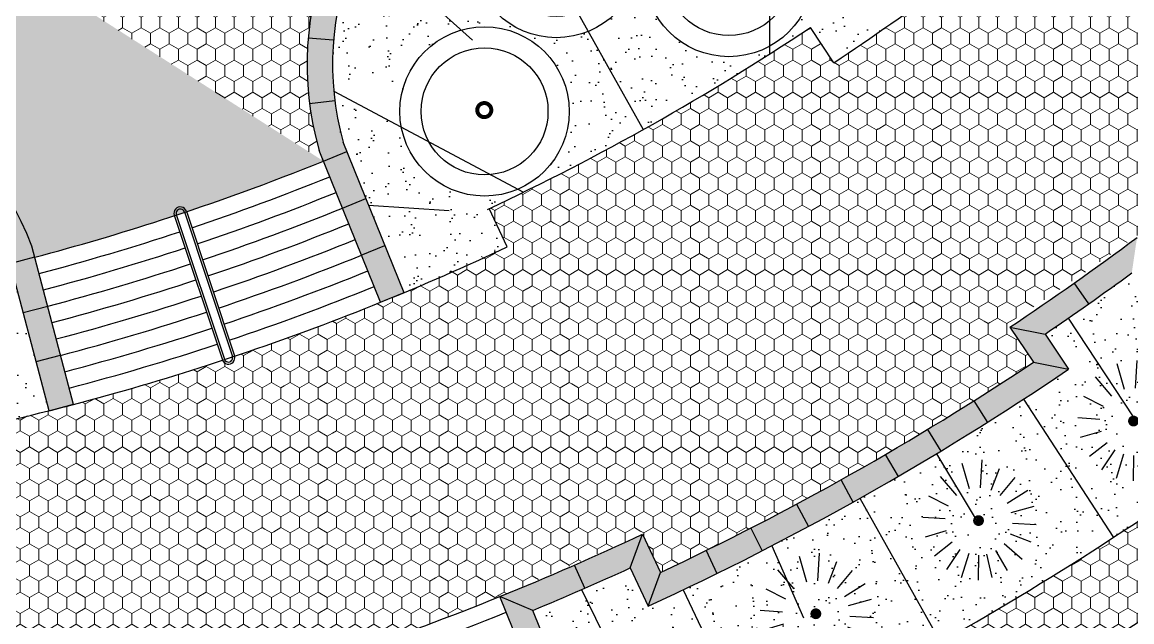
# Model space of a CAD drawing. Header units: millimetres. Extents: x -164772 to 106339, y -135449 to 107526.
# Drawn here: x -55824 to -29601, y -70044 to -55873 of the extents above; entities that cross this region are included whole.
import ezdxf

# ---------------------------------------------------------------- set-up
doc = ezdxf.new("R2010")
doc.units = ezdxf.units.MM
doc.linetypes.add('HIDDEN2', pattern=[4.762499999999999, 3.175, -1.5875])
for name, color, linetype, lineweight in [('bord2', 251, 'Continuous', 25), ('border', 250, 'HIDDEN2', 13), ('paving', 250, 'Continuous', 25)]:
    doc.layers.add(name, color=color, linetype=linetype, lineweight=lineweight)
for name, color, linetype, lineweight, true_color in [('graas', 7, 'Continuous', 25, 0x83f83f), ('hatch', 7, 'Continuous', 9, 0x4a4a4a), ('plants', 7, 'Continuous', 30, 0x3d5129)]:
    doc.layers.add(name, color=color, linetype=linetype, lineweight=lineweight, true_color=true_color)
doc.layers.add('project line', color=250, linetype='Continuous')
doc.linetypes.add('зигзаг', pattern='A,0.00254,-5.08,[131,ltypeshp.shx,S=5.08,R=0,X=-5.08,Y=0],-10.16,[131,ltypeshp.shx,S=5.08,R=180,X=5.08,Y=0],-5.08', length=20.32254)
pattern_1 = [(90, (0, 0), (-219.9704516, 381), [254, -508]), (210, (0, 0), (-219.9704530418713, -380.9999991675352), [254, -508]), (150, (0, 0), (-439.9409046418711, 8.324647552006501e-07), [-508, 254])]
pattern_2 = [(127.5, (20086130.56260819, -35164895.6718968), (-734.1198559940135, -24.00046943976064), [0, -579.1200000000001, 0, -647.7, 0, -619.125]), (97.5, (20086130.56260819, -35164895.6718968), (-1075.237650852531, 674.284924707004), [0, -312.42, 0, -521.9699999999999, 0, -200.0249999999999]), (57.49999999999998, (20086130.56260819, -35165364.30189679), (-2.155777017818464, 1186.488555362187), [0, -190.5, 0, -685.8000000000001, 0, -895.3500000000001]), (47.49999999999999, (20086130.56260819, -35165364.30189679), (-334.3939848858243, 1145.334678708446), [0, -95.24999999999999, 0, -449.5799999999999, 0, -514.35])]

# ---------------------------------------------------------------- blocks, each defined once
blk = doc.blocks.new('g')
at = {"layer": 'paving'}
for p, q in [((65188.61883484639, 38256.78896196653), (65186.46226076205, 38249.9190436686)), ((65188.71301069186, 38256.75929901265), (65186.55643660753, 38249.88938071473)), ((65189.09459143431, 38256.63931526812), (65186.93801734997, 38249.76939697019)), ((65189.19379935555, 38256.6083531251), (65187.03756597632, 38249.73879293008))]:
    blk.add_line(p, q, dxfattribs=at)
for centre, radius, start, end in [((65188.90370524368, 38256.69900217596), 0.2999999999999793, 342.5628405911341, 162.5628405911342), ((65188.90377183576, 38256.69921418957), 0.1999999999579101, 342.5628405911341, 162.5628405915319), ((65186.74835220768, 38249.82875698772), 0.3000000000074659, 162.4849921158291, 342.640689066705), ((65186.74719387096, 38249.82912082064), 0.1987859498012734, 162.510626534376, 342.6137944040104)]:
    blk.add_arc(centre, radius, start, end, dxfattribs=at)
blk = doc.blocks.new('Р')
at = {"layer": 'plants', "const_width": 0.1885352972114263}
blk.add_lwpolyline([(63573.59903664942, 42000.92048726147, 1), (63574.26256520773, 42000.92048726147, 1)], format="xyb", close=True, dxfattribs=at)
at = {"layer": 'plants'}
blk.add_circle((63573.86653953586, 42000.90911318984), 4, dxfattribs=at)
at = {"layer": 'plants', "linetype": 'зигзаг', "ltscale": 0.1}
blk.add_circle((63573.86653953586, 42000.90911318984), 3, dxfattribs=at)
blk = doc.blocks.new('куст')
at = {"layer": 'plants'}
for p, q in [((2675.356467942809, -2813.557645563454), (2675.061228664009, -2812.553741265199)), ((2675.921204080439, -2813.496969440219), (2675.997132079744, -2812.44372373531)), ((2674.821351606088, -2813.833429592339), (2674.162024075142, -2812.993841116549)), ((2676.531694308143, -2813.667218195527), (2677.006449815342, -2812.737117029145)), ((2674.482920606544, -2814.197749639542), (2673.538077353897, -2813.562293101004)), ((2677.023592617792, -2814.056896714247), (2677.927121559118, -2813.291481222864)), ((2674.283019365355, -2814.615395435077), (2673.134356926112, -2814.259117039758)), ((2677.341324411947, -2814.653567388075), (2678.549600486143, -2814.311613468532)), ((2674.211468478225, -2815.075330111406), (2673.024243779383, -2815.065948597805)), ((2675.806512158994, -2815.087934232597), (2675.646088001354, -2815.086666552252)), ((2675.806512158994, -2815.087934232597), (2675.65040476501, -2815.039514705741)), ((2675.806512158994, -2815.087934232597), (2675.65075531891, -2815.12431289974)), ((2675.806512158994, -2815.087934232597), (2675.666270574946, -2814.993614427372)), ((2675.806512158994, -2815.087934232597), (2675.666658049146, -2815.169392561589)), ((2675.806512158994, -2815.087934232597), (2675.696610529127, -2815.213715963362)), ((2675.806512158994, -2815.087934232597), (2675.696827270454, -2814.948261362796)), ((2675.806512158994, -2815.087934232597), (2675.74253535642, -2815.25172973666)), ((2675.806512158994, -2815.087934232597), (2675.752654998686, -2814.904803332991)), ((2675.806512158994, -2815.087934232597), (2675.796908171683, -2815.274254420466)), ((2675.806512158994, -2815.087934232597), (2675.821251077072, -2814.883481299525)), ((2675.806512158994, -2815.087934232597), (2675.90662218185, -2814.891807073222)), ((2675.806512158994, -2815.087934232597), (2675.9834633609, -2814.938031794543)), ((2675.806512158994, -2815.087934232597), (2676.035496394463, -2815.023129459496)), ((2675.806512158994, -2815.087934232597), (2675.85943099623, -2815.27964957455)), ((2675.806512158994, -2815.087934232597), (2675.919351709279, -2815.265788948144)), ((2675.806512158994, -2815.087934232597), (2675.977759120289, -2815.229493224816)), ((2675.806512158994, -2815.087934232597), (2676.02176318481, -2815.172780267116)), ((2675.806512158994, -2815.087934232597), (2676.043124075997, -2815.101072205111)), ((2677.399152416443, -2815.176366227869), (2678.713111925915, -2815.24932436175)), ((2674.253222561362, -2815.450721544009), (2673.152706339545, -2815.707758816315)), ((2677.290482524626, -2815.672874538406), (2678.30939149813, -2816.07450043361)), ((2674.428175753509, -2815.890749255343), (2673.4830291136, -2816.441251961501)), ((2674.756987257472, -2816.289108944501), (2674.015212101549, -2817.138065989657)), ((2677.035936405803, -2816.10422121411), (2677.887304990776, -2816.807993578794)), ((2675.22618232989, -2816.573713656632), (2674.841019036685, -2817.559821327195)), ((2675.724401106367, -2816.680912883575), (2675.666809305689, -2817.798210811383)), ((2676.230931116072, -2816.625527077374), (2676.52931506769, -2817.706517974112)), ((2676.661041403849, -2816.434820633569), (2677.281724349099, -2817.413124680277))]:
    blk.add_line(p, q, dxfattribs=at)
at = {"layer": 'plants', "const_width": 0.1131211783268558}
blk.add_lwpolyline([(2675.646010427127, -2815.081109789616, 1), (2676.044127562111, -2815.081109789616, 1)], format="xyb", close=True, dxfattribs=at)

msp = doc.modelspace()

# ---------------------------------------------------------------- hatches: boundary and pattern name
at = {"layer": 'graas'}
h = msp.add_hatch(dxfattribs=at)
h.set_pattern_fill('AR-SAND', color=256, scale=15, angle=90, style=0)
h.set_pattern_definition(pattern_2)
h.paths.add_polyline_path([(-38153.8071905801, -51092.43756789198), (-38157.10167572814, -52941.32035226743, -0.5914595477724826), (-38163.34786653732, -56446.71622611764), (-38163.67557420562, -56630.62753231912, 0.004873638680859286), (-37197.21739968219, -56000.65904070339), (-36640.73209462947, -56836.44595422498, 0.01108539019070727), (-34453.12727132653, -55308.95307519329), (-36748.18548446827, -52237.30182498223, 0.06704699228319744)])
h.paths.add_polyline_path([(-40989.21759208877, -50129.79323471939), (-40542.56190254287, -53282.88102118341, -0.1997918190617456), (-39123.57166689102, -52692.30172172371, -0.1267589492981833), (-38157.10167572814, -52941.32035226743), (-38153.8071905801, -51092.43756789896, 0.1116215780424984)])
h.paths.add_polyline_path([(-45242.39281150772, -51089.26284742165), (-44382.62806360031, -52629.68225188921, -0.1592691432930802), (-43201.47954338443, -52243.64884794732, -0.8233313079060017), (-42447.82749754636, -56096.21695568455), (-41152.88832215619, -58416.32770485427, 0.01471258878126428), (-38163.67557420562, -56630.62753231912), (-38163.34786653732, -56446.71622611764, -0.1258537973444451), (-39123.57166689102, -56692.30172172371, -0.6669558570269183), (-40542.56190254287, -53282.88102118341), (-40989.21759208877, -50129.79323472637, 0.164895360226303)])
h.paths.add_polyline_path([(-42447.82749755009, -56096.21695568455, -0.09689335740976351), (-43201.47954338443, -56243.64884794732, -0.7252249070640632), (-44382.62806360031, -52629.68225188921), (-45242.39281150772, -51089.26284742165, 0.1442140833930758), (-47817.25967141594, -53934.14546400584), (-45444.84785019633, -56062.52054445627, -0.06933039105722123), (-44898.13909137043, -55986.34733837792, -0.8146301358100408), (-44106.06051827761, -59822.81447232184), (-43974.18453473252, -59892.88494825126, 0.01345445741455004), (-41152.88832215619, -58416.32770485427)])
h.paths.add_polyline_path([(-47817.25967141594, -53934.14546400584, 0.1267208785460562), (-48480.48960249991, -57255.96436232138), (-46835.61928185568, -57490.19160528803, -0.2668842910651998), (-45444.84785019633, -56062.52054445627)])
h.paths.add_polyline_path([(-48461.85661837998, -57508.42259002473, 0.04525210411133693), (-48238.94193217185, -58714.545076739), (-46799.4703546849, -62267.78050607066, 0.01108678511274353), (-44359.73817719639, -61186.87925093058), (-44784.85087467012, -60282.1407169797, -0.0001986367407305428), (-44827.3997625674, -60302.15428625183, 0.003997645968499209), (-43974.18453473252, -59892.88494825126), (-44106.06051828134, -59822.81447232184, -0.1021529735089787), (-44898.13909137043, -59986.34733837792, -0.3605025664559246), (-46863.34818293647, -58357.76789034247)])
h = msp.add_hatch(dxfattribs=at)
h.set_pattern_fill('AR-SAND', color=256, scale=15, angle=90, style=0)
h.set_pattern_definition([(127.5, (20086131.42996069, -35164892.85989393), (-734.1198559940135, -24.00046943976064), [0, -579.1200000000001, 0, -647.7, 0, -619.125]), (97.5, (20086131.42996069, -35164892.85989393), (-1075.237650852531, 674.284924707004), [0, -312.42, 0, -521.9699999999999, 0, -200.0249999999999]), (57.49999999999998, (20086131.42996069, -35165361.48989393), (-2.155777017818464, 1186.488555362187), [0, -190.5, 0, -685.8000000000001, 0, -895.3500000000001]), (47.49999999999999, (20086131.42996069, -35165361.48989393), (-334.3939848858243, 1145.334678708446), [0, -95.24999999999999, 0, -449.5799999999999, 0, -514.35])])
edge = h.paths.add_edge_path()
edge.add_line((-58433.0319895654, -58361.26445328812), (-58640.44768326687, -60806.97448639369))
edge.add_arc((-59184.94050035514, -62731.42962282566), 1999.999999999791, 276.10290720375815, 434.2020149211537, ccw=False)
edge.add_line((-58972.3114519895, -64720.09472479527), (-58984.91175197907, -64868.66921090092))
edge.add_arc((-69924.20366108397, -6709.19830168407), 59179.32209744002, 280.6523815043834, 281.6252557353335)
edge.add_line((-57998.9965628067, -64674.54656748702), (-57797.56512964579, -65653.62086145284))
edge.add_arc((-69929.59031754805, -6709.878420486539), 60179.32209743512, 281.6304156695924, 284.1768749982125)
edge.add_line((-55190.70601616688, -65056.39586289595), (-56165.54876002403, -61353.19416685212))
edge.add_arc((-62499.96794344885, -63798.64849372111), 6790.074613444938, 381.1094893187945, 413.2050473103185)
edge = h.paths.add_edge_path()
edge.add_line((-60746.77292645564, -57238.81461712574), (-63976.17284411743, -57173.66233782798))
edge.add_line((-63976.17284411732, -57173.66233782792), (-63613.74181149418, -58927.62789818931))
edge.add_arc((-62897.70378481438, -60795.0564896897), 2000.000000000327, -87.59494548117777, 110.9785865922318, ccw=False)
edge.add_line((-62813.77619645539, -62793.2947537377), (-62276.72697698111, -65392.31567188499))
edge.add_arc((-69924.20366184998, -6709.198301836806), 59179.3220974395, 277.4248384439818, 280.6523815051381)
edge.add_line((-58984.91175197884, -64868.66921090796), (-58972.31145198927, -64720.09472479504))
edge.add_arc((-59184.94050035327, -62731.42962282566), 1999.999999999999, 269.99999999954565, 276.10290720369983, ccw=False)
edge.add_arc((-59184.94050036864, -62731.42962282566), 2000, 90, 270, ccw=False)
edge.add_arc((-59184.94050035607, -62731.42962282566), 2000, 74.20201492113341, 90.00000000037448, ccw=False)
edge.add_line((-58640.44768326711, -60806.97448639381), (-58433.03198956563, -58361.26445329552))
edge.add_arc((-62499.96794346329, -63798.64849371785), 6790.074613444808, 413.2050473101666, 435.0367363575639)
edge = h.paths.add_edge_path()
edge.add_line((-68949.39902616739, -61674.98374489923), (-67855.53814971923, -63042.06213661791))
edge.add_arc((-65945.18766151583, -63634.14406694607), 1999.999999999995, 89.9999999999772, 162.7800313066361, ccw=False)
edge.add_arc((-65945.18766154144, -63634.14406694607), 2000, 274.5497128217678, 449.99999999923625, ccw=False)
edge.add_line((-65786.5395738937, -65627.84183348106), (-65698.81187456676, -65737.48159177614))
edge.add_arc((-69924.20366185278, -6709.198301843791), 59179.32209743979, 274.0943910816085, 277.424838443984)
edge.add_line((-62276.7269769812, -65392.31567189233), (-62813.77619645548, -62793.29475373776))
edge.add_arc((-62897.70378476083, -60795.05648968597), 1999.999999999999, 269.9999999983683, 272.4050545172944, ccw=False)
edge.add_arc((-62897.70378482369, -60795.05648968597), 2000, 110.9449635245559, 270.00000000016934, ccw=False)
edge.add_line((-63612.645819112, -58927.20802484495), (-63975.57114990741, -57170.85033496936))
edge.add_arc((-62499.96794344885, -63798.64849372856), 6790.074613444908, 102.5515356342103, 161.774351124713)
edge = h.paths.add_edge_path()
edge.add_arc((-62499.96794344792, -63798.64849371785), 6790.074613444996, 161.7743511247456, 174.4706600938763)
edge.add_line((-69258.44825391173, -63144.38772825473), (-69256.12455000951, -66879.3887949398))
edge.add_arc((-69893.56269578476, -6703.442764019552), 60179.32209742756, 270.6069061127367, 273.1422870182734)
edge.add_line((-66594.78706477051, -66792.28438575608), (-66649.28272360879, -65797.83559160221))
edge.add_arc((-69924.20367467197, -6709.198302546009), 59179.32209744604, 273.1371386257433, 273.17230825345274, ccw=False)
edge.add_arc((-69924.20366224999, -6709.198301873128), 59179.32209744005, 273.1371386136987, 274.0943910819944)
edge.add_line((-65698.81187456688, -65737.48159177597), (-65786.53957389017, -65627.84183348088))
edge.add_arc((-65945.18766153771, -63634.14406694607), 1999.999999999999, 270.0000000006595, 274.5497128217678, ccw=False)
edge.add_arc((-65945.18766151583, -63634.14406694607), 2000, 162.7800313066361, 270.0000000000228, ccw=False)
edge.add_line((-67855.53814971894, -63042.06213661791), (-68949.3990261671, -61674.98374489196))
h = msp.add_hatch(dxfattribs=at)
h.set_pattern_fill('AR-SAND', color=256, scale=15, angle=90, style=0)
h.set_pattern_definition(pattern_2)
h.paths.add_polyline_path([(-31651.41201594639, -63247.30485831662), (-31097.17873232699, -64079.70945423977, -0.004624235534153517), (-32161.63254924891, -64787.17446999201), (-30034.01051410222, -68053.008763771, 0.01401434249122114), (-26669.86475503472, -65724.50064754621), (-29601.52695108837, -61801.19215985569, -0.009210176274440852)])
h.paths.add_polyline_path([(-29558.52430492294, -65402.66836193432), (-29557.89046475365, -65322.45628310596), (-29582.10022817579, -65400.50998010389, 0.05967799709318024)], flags=16)
h.paths.add_polyline_path([(-32161.63254924146, -64787.17446999899, -0.008778014073773998), (-34217.39754337798, -66075.42085569394), (-33269.54733130875, -67649.83247621819), (-33220.21151094492, -67675.01516952734), (-33231.83171827839, -67712.47939940491), (-34217.39754337798, -66075.42085569394, -0.007583586209769179), (-36028.93050722386, -67129.69394374215), (-34119.2718340883, -70527.96828805418, 0.01636219598547815), (-30034.01051410594, -68053.00876376401)])
h.paths.add_polyline_path([(-40202.73335699159, -69291.37663375535), (-38528.35947025408, -72811.93395908871, 0.01701018247783152), (-34119.27183408457, -70527.96828806117), (-36028.93050722386, -67129.69394374215, -0.0170106102466638)])
h.paths.add_polyline_path([(-37065.33058460084, -69957.46321737203), (-37064.69674442456, -69877.25113853622), (-37088.90650785369, -69955.30483554858, 0.0596779970936931)], flags=16)
h.paths.add_polyline_path([(-40202.73335699159, -69291.37663375535, -0.003313330329696588), (-41032.37586008458, -69679.1559403175), (-41457.65939654856, -68774.05382132246, -0.009210080481221421), (-43756.2957125686, -69778.74826005842), (-41916.74169728327, -74319.1374348504, 0.01270231045626281), (-38528.3594702578, -72811.93395908173)])
h.paths.add_polyline_path([(-40853.08802634085, -71505.87946323161), (-40859.65701260119, -71624.18542174804), (-40817.23399533638, -71516.5599088254, 0.09481462057867791)], flags=16)
h = msp.add_hatch(dxfattribs=at)
h.set_pattern_fill('AR-SAND', color=256, scale=15, angle=90, style=0)
h.set_pattern_definition(pattern_2)
h.paths.add_polyline_path([(-24775.74851830098, -66808.35989608425, -0.008958220172887402), (-26951.30440248064, -68385.7854288546), (-24890.64409550912, -71337.67958334317, 0.006502559673347897), (-23229.72260835934, -70145.79988709414, 0.002455517462302103), (-22610.66152889355, -69684.53762499518)])
h.paths.add_polyline_path([(-26951.30440248064, -68385.7854288546, -0.01033242790080694), (-29528.83449755078, -70107.00690126787), (-27591.89563514366, -73141.51968642925, 0.01033242790079491), (-24890.64409550912, -71337.67958335062)])
h.paths.add_polyline_path([(-29528.83449755078, -70107.00690126787, -0.009522656756670772), (-31965.50009035672, -71597.80202334929), (-30145.52117640226, -74703.87297436917, 0.009522656756666095), (-27591.89563514366, -73141.51968642925)])
h.paths.add_polyline_path([(-34651.93311586911, -73098.72675899924), (-32960.90298714097, -76276.84209733359, 0.01025870403801175), (-30145.52117640599, -74703.87297436917), (-31965.50009035672, -71597.80202334929, -0.01025870403800973)])
h.paths.add_polyline_path([(-34651.93311586911, -73098.72675899924, -0.01074132151048622), (-37528.22175004454, -74550.76219845466), (-35975.25347576271, -77798.57523787762, 0.01074132151049759), (-32960.90298714097, -76276.84209733359)])
h = msp.add_hatch(dxfattribs=at)
h.set_pattern_fill('GRASS,_O', color=256, scale=30, angle=90)
h.set_pattern_definition([(180, (20086130.56260819, -35164895.6718968), (-538.8149999999999, -538.8149999999999), [142.875, -934.755]), (135, (20086130.56260819, -35164895.6718968), (-538.8153672641492, -538.8153672641491), [142.875, -619.1249999999999]), (225, (20086130.56260819, -35164895.6718968), (538.8153672641491, -538.8153672641492), [142.875, -619.1249999999999])])
edge = h.paths.add_edge_path()
edge.add_line((-16278.04338607359, -74320.46765687499), (-16121.69380648822, -74118.54566369964))
edge.add_line((-16121.69380648834, -74118.54566369993), (-16230.62774744017, -73990.86640729046))
edge.add_line((-16230.62774744005, -73990.86640729052), (-16489.21869616799, -74072.95337132069))
edge.add_line((-16489.21869616797, -74072.95337132034), (-17251.79313641828, -73179.15538103641))
edge.add_line((-17251.79313641814, -73179.15538103641), (-17106.45509475392, -72964.32698824735))
edge.add_line((-17106.45509475404, -72964.32698824765), (-17219.3598379618, -72831.99363528228))
edge.add_line((-17219.35983796166, -72831.99363528234), (-17457.16982914919, -72938.43753695233))
edge.add_line((-17457.16982914954, -72938.43753695204), (-19017.42752928684, -71109.69122301707))
edge.add_line((-19017.42752928687, -71109.69122301736), (-18861.07794969422, -70907.76922985657))
edge.add_line((-18861.07794969416, -70907.76922985628), (-18987.76378654861, -70759.28333733122))
edge.add_line((-18987.76378654856, -70759.28333733133), (-19228.60283938479, -70862.17693746254))
edge.add_line((-19228.60283938497, -70862.17693746272), (-19991.17727963165, -69968.37894718607))
edge.add_line((-19991.17727963141, -69968.37894718577), (-19848.50287327401, -69750.42856162712))
edge.add_line((-19848.50287327384, -69750.42856162736), (-19955.92702735842, -69624.5188956932))
edge.add_line((-19955.92702735848, -69624.51889569308), (-20196.5539723551, -69727.66110310874))
edge.add_line((-20196.55397235536, -69727.66110310885), (-20982.14435534308, -68806.88659449924))
edge.add_line((-20982.144355343, -68806.88659449895), (-20669.21950991872, -68558.52983458697))
edge.add_line((-20669.21950991852, -68558.52983458708), (-20882.69722791844, -68345.74055049261))
edge.add_arc((-69881.72746434601, -6887.990543764508), 78599.99999999972, 294.8394504156512, 308.56465227017856, ccw=False)
edge.add_line((-36863.67339754179, -78216.58302701353), (-32015.06901432185, -88691.28304548604))
edge.add_line((-32015.06901432182, -88691.28304548604), (-28541.38444154702, -85677.9683615644))
edge.add_line((-28541.38444154737, -85677.9683615644), (-25535.57429841235, -88200.94589288447))
edge.add_line((-25535.57429841235, -88200.94589288435), (-27663.69105154658, -91535.24384742575))
edge.add_line((-27663.69105154629, -91535.24384742598), (-21338.74315032338, -92312.72759491952))
edge.add_line((-21338.74315032344, -92312.72759491946), (-12758.62773389062, -96330.98495704723))
edge.add_line((-12758.62773389071, -96330.98495704723), (-7749.025839397462, -93222.38686571324))
edge.add_line((-7749.025839397495, -93222.38686571312), (-7822.681258732904, -93027.68630486775))
edge.add_arc((-8278.9163243154, -91080.41910057045), 2000.000000000005, 270.0000000004006, 283.18626832613353, ccw=False)
edge.add_arc((-8278.91632430143, -91080.41910057045), 2000, 90, 270, ccw=False)
edge.add_arc((-8278.9163243154, -91080.41910057045), 2000, 283.18626832613353, 449.9999999995994, ccw=False)
edge.add_line((-7822.681258732729, -93027.68630486769), (-7447.164308241583, -94020.3269214873))
edge.add_line((-7447.164308241845, -94020.32692148765), (-6268.205027290896, -94165.24853889547))
edge.add_arc((-69881.72746400422, -6887.990543479058), 108000.0000000216, 306.0870766807397, 306.6924963094096)
edge.add_arc((-6254.441992671971, -92279.36250386522), 1510.014115708262, 306.8168404319119, 378.5053839699594)
edge.add_arc((843.8257165762625, -89827.10150605669), 5999.999999867481, 198.0155993887819, 199.1978972640009, ccw=False)
edge.add_line((-4862.00837049009, -91682.7570153805), (-5337.494544421221, -91837.3949744896))
edge.add_arc((843.825716737847, -89827.10150613119), 6499.999999995633, 151.0632248998706, 198.0155993876894, ccw=False)
edge.add_line((-4844.676281302047, -86682.11422185828), (-4407.099204529179, -86924.03632064503))
edge.add_arc((843.8257168426207, -89827.10150624202), 6000.00000014203, 149.926801679152, 151.0632248994016, ccw=False)
edge.add_arc((-5679.392896573801, -86071.87175031002), 1526.989121719825, 330.6435262317915, 400.1339963986396)
edge.add_line((-4511.950044207086, -85087.60910024676), (-11721.73358926205, -76632.77319333093))
edge.add_line((-11721.73358926204, -76632.77319333093), (-12178.27912498444, -77022.0881992248))
edge.add_line((-12178.27912498432, -77022.08819922475), (-15389.40662821005, -73821.3161047572))
edge.add_line((-15389.40662821037, -73821.31610475756), (-14966.82408783304, -74316.61650480657))
edge.add_line((-14966.82408783286, -74316.61650480652), (-15094.51375306722, -74552.13020063507))
edge.add_line((-15094.51375306704, -74552.13020063513), (-15018.25641525826, -74641.50987516461))
edge.add_line((-15018.25641525843, -74641.50987516432), (-14761.44739510178, -74557.33434889799))
edge.add_line((-14761.44739510193, -74557.33434889787), (-13823.9846282325, -75656.11538949831))
edge.add_line((-13823.98462823247, -75656.11538949837), (-13201.18969496824, -76386.08066281835))
edge.add_line((-13201.18969496833, -76386.08066281858), (-13357.53927455369, -76588.00265599393))
edge.add_line((-13357.53927455358, -76588.00265599364), (-13248.60533360538, -76715.6819124031))
edge.add_line((-13248.60533360512, -76715.68191240351), (-13009.01634735598, -76611.32313465771))
edge.add_line((-13009.01634735595, -76611.32313465742), (-12227.43994462319, -77527.39293866426))
edge.add_line((-12227.43994462331, -77527.39293866414), (-12355.12960986131, -77762.9066344927))
edge.add_line((-12355.12960986122, -77762.90663449276), (-12278.87227204516, -77852.28630900769))
edge.add_line((-12278.87227204516, -77852.28630900798), (-12022.06325189578, -77768.11078274164))
edge.add_line((-12022.0632518961, -77768.11078274153), (-10642.11439117054, -79385.52077356547))
edge.add_line((-10642.11439117025, -79385.52077356535), (-10749.43035303113, -79644.91407270935))
edge.add_line((-10749.4303530313, -79644.91407270958), (-10618.45553327856, -79798.42699483976))
edge.add_line((-10618.45553327845, -79798.42699483964), (-10361.39109232141, -79714.55084209122))
edge.add_line((-10361.39109232164, -79714.5508420914), (-9096.241341767669, -81197.40713095655))
edge.add_line((-9096.24134176764, -81197.40713095614), (-9252.590921349369, -81399.32912413149))
edge.add_line((-9252.590921349165, -81399.32912413166), (-9137.91761766157, -81533.73537087861))
edge.add_line((-9137.917617661686, -81533.73537087855), (-8885.06603166951, -81444.92141651818))
edge.add_line((-8885.06603166954, -81444.92141651823), (-7627.367916042404, -82919.04379566801))
edge.add_line((-7627.367916042262, -82919.04379566801), (-7771.42232927696, -83135.37670321636))
edge.add_line((-7771.422329277077, -83135.37670321618), (-7647.222074787525, -83280.94929521119))
edge.add_line((-7647.222074787409, -83280.94929521154), (-7375.421516806513, -83214.34504548648))
edge.add_line((-7375.421516806629, -83214.34504548642), (-6356.857198558093, -84408.18356480713))
edge.add_line((-6356.857198558093, -84408.18356480724), (-6511.695285435228, -84611.8771478474))
edge.add_line((-6511.695285435111, -84611.87714784728), (-6403.364234089226, -84738.84976961972))
edge.add_line((-6403.364234089197, -84738.84976961972), (-6145.681888467181, -84655.69785036905))
edge.add_line((-6145.681888467443, -84655.69785036887), (-5383.107448209848, -85549.4958406528))
edge.add_line((-5383.107448209819, -85549.4958406528), (-5504.721875657458, -85792.13019912668))
edge.add_line((-5504.721875657138, -85792.13019912686), (-6013.26290983519, -86370.46641746246))
edge.add_arc((-7946.595450276782, -86882.54579418986), 2000.000000000011, 270.0000000000342, 374.83520029767544, ccw=False)
edge.add_arc((-7946.59545027585, -86882.54579418986), 2000, 90, 270, ccw=False)
edge.add_arc((-7946.595450279576, -86882.54579418986), 2000, 425.2825424472918, 449.9999999999055, ccw=False)
edge.add_line((-7110.307711542395, -85065.78416479561), (-7608.923196292584, -84481.36709719647))
edge.add_line((-7608.923196292293, -84481.36709719659), (-7471.953076890626, -84256.73083294208))
edge.add_line((-7471.953076890946, -84256.73083294225), (-7562.680614193829, -84150.3909319041))
edge.add_line((-7562.680614193712, -84150.3909319038), (-7814.299889019938, -84240.6492531266))
edge.add_line((-7814.299889019967, -84240.64925312666), (-9433.710889656286, -82342.57055887098))
edge.add_line((-9433.71088965637, -82342.5705588711), (-9277.361310078279, -82140.64856568848))
edge.add_line((-9277.361310078104, -82140.64856568859), (-9386.29525103357, -82012.96930926458))
edge.add_line((-9386.295251033542, -82012.96930926428), (-9644.886199757846, -82095.05627331628))
edge.add_line((-9644.88619975773, -82095.05627331646), (-10407.46064000805, -81201.25828303253))
edge.add_line((-10407.46064000837, -81201.25828303253), (-10268.01482602082, -80979.52373003909))
edge.add_line((-10268.0148260205, -80979.52373003909), (-10356.02831258611, -80876.36491267449))
edge.add_line((-10356.02831258652, -80876.36491267425), (-10612.83733273953, -80960.54043894786))
edge.add_line((-10612.8373327393, -80960.54043894816), (-11845.17598415377, -79516.14137198754))
edge.add_line((-11845.1759841538, -79516.14137198725), (-11731.46030405962, -79264.24905241969))
edge.add_line((-11731.46030405983, -79264.24905241975), (-11873.67594434759, -79097.56099316683))
edge.add_line((-11873.67594434721, -79097.56099316706), (-12146.18398899068, -79163.33601217462))
edge.add_line((-12146.183988991, -79163.33601217433), (-13149.75023892683, -77987.0764236441))
edge.add_line((-13149.75023892689, -77987.07642364404), (-13019.15511798356, -77754.96815336753))
edge.add_line((-13019.15511798327, -77754.9681533677), (-13099.92999163117, -77660.29356695469))
edge.add_line((-13099.92999163111, -77660.29356695474), (-13352.22147594137, -77749.76400509734))
edge.add_line((-13352.2214759414, -77749.76400509752), (-14453.25569270244, -76459.26419520822))
edge.add_line((-14453.25569270253, -76459.26419520793), (-14325.56602747544, -76223.75049937937))
edge.add_line((-14325.56602747533, -76223.75049937931), (-14418.78836836801, -76114.48648979807))
edge.add_line((-14418.78836836833, -76114.48648979836), (-14658.63238543381, -76218.54635111646))
edge.add_line((-14658.63238543346, -76218.5463511161), (-15012.89363552308, -75803.32394573286))
edge.add_line((-15012.89363552331, -75803.32394573321), (-16278.04338607365, -74320.46765687533))
edge = h.paths.add_edge_path(flags=16)
edge.add_arc((-16962.67437455598, -82107.98306011218), 2000, 90, 450)
edge = h.paths.add_edge_path(flags=16)
edge.add_arc((-16962.67437455598, -82107.98306011218), 1500, 90, 450)
edge = h.paths.add_edge_path(flags=0)
edge.add_arc((-16968.3614103727, -82075.85236376007), 165.8821395758423, 90, 450)
edge = h.paths.add_edge_path(flags=16)
edge.add_arc((-20528.92599526448, -79857.66513142544), 2000, 90, 450)
edge = h.paths.add_edge_path(flags=16)
edge.add_arc((-20528.92599526448, -79857.66513142544), 1500, 90, 450)
edge = h.paths.add_edge_path(flags=0)
edge.add_arc((-20534.6130310812, -79825.53443507334), 165.8821395758423, 90, 450)
edge = h.paths.add_edge_path(flags=16)
edge.add_arc((-26790.00316361831, -77894.95673689475), 2000, 90, 450)
edge = h.paths.add_edge_path(flags=16)
edge.add_arc((-26790.00316361831, -77894.95673689475), 1500, 90, 450)
edge = h.paths.add_edge_path(flags=0)
edge.add_arc((-26795.69019943503, -77862.82604053892), 165.8821395794803, 90, 450)
at = {"layer": 'hatch'}
h = msp.add_hatch(dxfattribs=at)
h.set_pattern_fill('HONEY', color=256, scale=80, angle=90, style=0)
h.set_pattern_definition(pattern_1)
edge = h.paths.add_edge_path()
edge.add_line((-64577.02821728103, -49052.04012841774), (-48705.88949177758, -59155.61450100018))
edge.add_line((-48705.8894917772, -59155.61450100034), (-48937.7328066593, -58439.28068467215))
edge.add_arc((-41644.59693642127, -56908.4570660274), 7452.063591593616, 140.9389859133332, 191.8542492930341, ccw=False)
edge.add_line((-47430.94069444043, -52212.55697262888), (-53361.41857772246, -46042.22492574656))
edge.add_arc((-69881.4631222843, -6884.363285362679), 42500.00000002061, 277.1697971159278, 292.87406473853275, ccw=False)
h = msp.add_hatch(dxfattribs=at)
h.set_pattern_fill('HONEY', color=256, scale=80, angle=90, style=0)
h.set_pattern_definition(pattern_1)
edge = h.paths.add_edge_path()
edge.add_line((-27715.38049249471, -49567.32805527323), (-27713.2998386715, -49569.47695452296))
edge.add_line((-27713.29983867173, -49569.47695452296), (-28144.35345794692, -49986.84103694583))
edge.add_arc((-69848.27158837559, -6925.726952175102), 59945.61146281798, 303.6394957114903, 314.0827000929893, ccw=False)
edge.add_line((-36640.46643633469, -56832.82074288973), (-32536.64210825832, -62996.36655027307))
edge.add_arc((-64418.65008920737, -12892.41339472444), 59387.44441976625, 302.4692991756299, 314.3239052905802)
edge.add_arc((-69875.99626883751, -6883.491133613004), 67499.99999996203, 314.0740739535728, 317.1935758272541)
edge.add_line((-20354.37294199252, -52751.33197083832), (-25859.51004583873, -47651.09053342948))
edge.add_arc((-70005.49937214449, -6752.650043538264), 60179.32209740712, 314.6468513541751, 317.18686253969776, ccw=False)
h = msp.add_hatch(dxfattribs=at)
h.set_pattern_fill('HONEY', color=256, scale=80, angle=90, style=0)
h.set_pattern_definition(pattern_1)
edge = h.paths.add_edge_path()
edge.add_arc((-69881.46312228095, -6884.363285387852), 42441.50304751306, 261.6878146805705, 277.1338432271546)
edge.add_line((-64610.75465266201, -48997.31631839597), (-48705.88949968367, -59155.61450420735))
edge.add_line((-48705.88949968367, -59155.61450420735), (-48713.70915101848, -59158.78168932474))
edge.add_arc((-69949.98310074795, -6716.047609711204), 56579.32209750323, 287.93186955487465, 292.04510033798374, ccw=False)
edge.add_arc((-69949.98310080286, -6716.047609737565), 56579.32209749506, 284.76931639378773, 287.9318695549358, ccw=False)
edge.add_line((-55526.33202828587, -61425.9916670145), (-55594.2256800724, -61168.07941600792))
edge.add_arc((-62493.14896465513, -63788.55099189078), 7379.838329297447, 20.79866789771766, 176.0636661298444)
edge.add_line((-69855.57786148721, -63281.94018894662), (-76017.08878788739, -48880.02113978528))
h = msp.add_hatch(dxfattribs=at)
h.set_pattern_fill('HONEY', color=256, scale=80, angle=90, style=0)
h.set_pattern_definition(pattern_1)
h.paths.add_polyline_path([(-37196.61570547222, -55994.22182650627, -0.03685443328544612), (-44784.2491804676, -60275.70350278304), (-32481.38696420779, -63076.03771740147), (-36640.1304004195, -56830.00874002786)])
h = msp.add_hatch(dxfattribs=at)
h.set_pattern_fill('HONEY', color=256, scale=80, angle=90, style=0)
h.set_pattern_definition(pattern_1)
h.paths.add_polyline_path([(-23398.12113334685, -60688.85446185614, -0.01771258369705888), (-27323.24397038789, -63843.76915103379), (-26187.47086053043, -65363.72199143837, -0.0233151935488423), (-31822.22431139815, -69177.98010412692), (-30796.85484309289, -70895.25111406711, 0.03616001680893076), (-21982.3275040782, -64596.34791075993), (-20460.50891015147, -63298.63139041136, 0.01308599126946787), (-17576.75994290392, -60635.81334090135), (-19100.02890193397, -59327.15389165278), (-20419.53023353759, -57964.48532220577, -0.01419627243485268)])
h = msp.add_hatch(dxfattribs=at)
h.set_pattern_fill('HONEY', color=256, scale=80, angle=90, style=0)
h.set_pattern_definition(pattern_1)
h.paths.add_polyline_path([(-23397.78509743166, -60686.042458998, -0.01771258369705888), (-27322.90793447317, -63840.95714817564), (-26187.13482461524, -65360.90998858023, -0.0233151935488423), (-31821.88827548296, -69175.16810126878), (-30796.5188071777, -70892.43911120897, 0.03616001680893076), (-21981.99146816301, -64593.53590790178), (-20460.17287423629, -63295.81938755322, 0.01308599126946787), (-17576.42390698874, -60633.00133804321), (-19099.69286601878, -59324.34188879463), (-20419.1941976224, -57961.67331934716, -0.01419627243485268)])
h = msp.add_hatch(dxfattribs=at)
h.set_pattern_fill('HONEY', color=256, scale=80, angle=90, style=0)
h.set_pattern_definition(pattern_1)
h.paths.add_polyline_path([(-44784.24918045689, -60275.70350278304), (-44359.13648298643, -61180.44203673392), (-41168.06189066292, -67971.78975590966), (-40742.79449939988, -68876.85751415878, 0.03698233286961125), (-31927.17359641967, -63908.41240144843), (-32481.38696402944, -63076.03771743779)])
h = msp.add_hatch(dxfattribs=at)
h.set_pattern_fill('HONEY', color=256, scale=80, angle=90, style=0)
h.set_pattern_definition(pattern_1)
edge = h.paths.add_edge_path()
edge.add_line((-50472.45146104442, -63653.46443961649), (-44536.12155444907, -69443.90938268813))
edge.add_line((-44536.121554449, -69443.90938268784), (-41168.39792657813, -67974.60175877145))
edge.add_line((-41168.3979265781, -67974.60175877153), (-44384.42086957547, -61130.15815620041))
edge.add_line((-44384.42086957562, -61130.15815620073), (-46798.86866047596, -62261.34329187388))
edge.add_arc((-69949.64706481926, -6713.235606874297), 60179.32209747219, 292.0536438856918, 292.6249038481433, ccw=False)
edge.add_arc((-69949.64706500832, -6713.235606970689), 60179.32209745385, 288.88396469064827, 292.05364388589317, ccw=False)
h = msp.add_hatch(dxfattribs=at)
h.set_pattern_fill('HONEY', color=256, scale=80, angle=90, style=0)
h.set_pattern_definition(pattern_1)
h.paths.add_polyline_path([(-54609.54224262414, -64904.57510130382), (-54609.97768425876, -64902.92095943769, -0.01360445591203774), (-57797.83078792952, -65649.99565012143), (-44536.12155442712, -69443.90938270274), (-50472.45146104814, -63653.46443960904, -0.004154322625737792), (-51421.28386548049, -63969.24459515182, -0.01380564712004415)])
h = msp.add_hatch(dxfattribs=at)
h.set_pattern_fill('HONEY', color=256, scale=80, angle=90, style=0)
h.set_pattern_definition(pattern_1)
h.paths.add_polyline_path([(-57797.83078793324, -65649.99565012143), (-56285.96809050049, -72998.53048324487, 0.01364257027284078), (-52700.13927909713, -72158.94105584496, 0.01407836785642805), (-49053.50157565232, -71088.8383385031, 0.003704231560029727), (-48104.4587770503, -70773.28267110042, 0.01410621822903674), (-44536.121554449, -69443.90938269529)])
h = msp.add_hatch(dxfattribs=at)
h.set_pattern_fill('HONEY', color=256, scale=80, angle=90, style=0)
h.set_pattern_definition(pattern_1)
h.paths.add_polyline_path([(-42471.31314106266, -74540.27170081153), (-45299.82761639105, -77738.87321309322, 0.05361389552444406), (-30796.5188071777, -70892.43911120897), (-31821.88827547924, -69175.16810126878, -0.04090578868816579)])
at = {"layer": 'project line'}
h = msp.add_hatch(color=256, dxfattribs=at)
h.set_gradient(color1=(87, 85, 98), rotation=90.00000000000003, one_color=1, tint=1, name='HEMISPHERICAL')
h.paths.add_polyline_path([(-48698.08245535315, -54502.72560480186, 0.06028382035784587), (-49062.87141979652, -56240.40363934585), (-48465.11481272782, -56292.24029341289, -0.06028382035784498), (-48129.94305651429, -54695.64430137347)])
h = msp.add_hatch(color=256, dxfattribs=at)
h.set_gradient(color1=(87, 85, 98), rotation=90.00000000000003, one_color=1, tint=1, name='HEMISPHERICAL')
h.paths.add_polyline_path([(-49062.87141979652, -56240.40363934585, 0.05274233848424616), (-49033.51198963382, -57794.88073035884), (-48438.13907407205, -57720.50942261233, -0.05274233848420227), (-48465.11481272782, -56292.24029341289)])
h = msp.add_hatch(color=256, dxfattribs=at)
h.set_gradient(color1=(87, 85, 98), rotation=90.00000000000003, one_color=1, tint=1)
h.paths.add_polyline_path([(-49033.51198963382, -57794.88073035884, 0.03840963929406323), (-48807.10478128008, -58905.77160150553), (-48705.88949177581, -59155.61450100034), (-48149.77306454795, -58930.37125166687), (-48238.676273878, -58710.91986540002, -0.03724914541246006), (-48438.13907407205, -57720.50942261233)])
h = msp.add_hatch(color=256, dxfattribs=at)
h.set_gradient(color1=(87, 85, 98), rotation=90.00000000000003, one_color=1, tint=1)
h.paths.add_polyline_path([(-48705.88949177581, -59155.61450100034), (-48255.3200719634, -60267.81376279234), (-47699.20924351391, -60042.55669326471), (-48149.77306454795, -58930.37125166687)])
h = msp.add_hatch(color=256, dxfattribs=at)
h.set_gradient(color1=(87, 85, 98), rotation=90.00000000000003, one_color=1, tint=1)
h.paths.add_polyline_path([(-48255.3200719634, -60267.81376279234), (-47804.75625099641, -61379.99920422067), (-47249.77971504935, -61151.94221258252), (-47699.20924351391, -60042.55669326471)])
h = msp.add_hatch(color=256, dxfattribs=at)
h.set_gradient(color1=(87, 85, 98), rotation=90.00000000000003, one_color=1, tint=1, name='INVCURVED')
h.paths.add_polyline_path([(-56075.16079507143, -60147.17452342711), (-56596.83960174237, -60443.57159269597, -0.0370791310818358), (-56166.15045425183, -61352.38095832798), (-56107.76140124937, -61574.18744093268), (-55527.52886566779, -61421.44515912184), (-55594.22568006934, -61168.07941601328, 0.03823250499147576)])
h = msp.add_hatch(color=256, dxfattribs=at)
h.set_gradient(color1=(87, 85, 98), rotation=90.00000000000003, one_color=1, tint=1, name='HEMISPHERICAL')
h.paths.add_polyline_path([(-30959.69099060054, -62035.74569756021), (-30613.76827701581, -62525.98796035112, 0.004579039175095726), (-29601.26129279359, -61797.56694851346), (-29478.15095601444, -60959.95638492653, -0.006781512694981327)])
h = msp.add_hatch(color=256, dxfattribs=at)
h.set_gradient(color1=(87, 85, 98), rotation=90.00000000000003, one_color=1, tint=1)
h.paths.add_polyline_path([(-47804.75625099641, -61379.99920422067), (-47354.18123233857, -62492.21228637589), (-46799.20469639012, -62264.15529473541), (-47249.77971504935, -61151.94221258252)])
h = msp.add_hatch(color=256, dxfattribs=at)
h.set_gradient(color1=(87, 85, 98), rotation=90.00000000000003, one_color=1, tint=1, name='INVCURVED')
h.paths.add_polyline_path([(-56107.76140124937, -61574.18744093268), (-55802.27683762582, -62734.65251209396), (-55222.04430204518, -62581.91023028358), (-55527.52886566779, -61421.44515912184)])
h = msp.add_hatch(color=256, dxfattribs=at)
h.set_gradient(color1=(87, 85, 98), rotation=90.00000000000003, one_color=1, tint=1, name='HEMISPHERICAL')
h.paths.add_polyline_path([(-32481.72299993904, -63078.84972029967), (-31651.14635765533, -63243.6796469851, 0.00463094179514918), (-30613.76827701581, -62525.98796035112), (-30959.69099060054, -62035.74569756021, -0.006834277252104989)])
h = msp.add_hatch(color=256, dxfattribs=at)
h.set_gradient(color1=(87, 85, 98), rotation=90.00000000000003, one_color=1, tint=1, name='INVCURVED')
h.paths.add_polyline_path([(-55802.27683762582, -62734.65251209396), (-55496.79227400366, -63895.11758325571), (-54916.55973842162, -63742.37530144486), (-55222.04430204518, -62581.91023028358)])
h = msp.add_hatch(color=256, dxfattribs=at)
h.set_gradient(color1=(87, 85, 98), rotation=90.00000000000003, one_color=1, tint=1, name='HEMISPHERICAL')
h.paths.add_polyline_path([(-32481.72299994183, -63078.84972029967), (-31927.50963233392, -63911.2244043103), (-31096.91307403128, -64076.08424290498), (-31651.14635764648, -63243.67964698696)])
h = msp.add_hatch(color=256, dxfattribs=at)
h.set_gradient(color1=(87, 85, 98), rotation=90.00000000000003, one_color=1, tint=1, name='INVCURVED')
h.paths.add_polyline_path([(-55496.79227400366, -63895.11758325571), (-55191.3077103801, -65055.58265441885), (-54611.07517479853, -64902.84037260847), (-54916.55973842162, -63742.37530144486)])
h = msp.add_hatch(color=256, dxfattribs=at)
h.set_gradient(color1=(87, 85, 98), rotation=90.00000000000003, one_color=1, tint=1, name='HEMISPHERICAL')
h.paths.add_polyline_path([(-33334.84671788969, -64823.06646421082), (-33014.7782546685, -65330.56639411389, 0.008291848918779439), (-31096.91307403081, -64076.08424290498), (-31927.50963233206, -63911.2244043103, -0.00612036754352405)])
h = msp.add_hatch(color=256, dxfattribs=at)
h.set_gradient(color1=(87, 85, 98), rotation=90.00000000000003, one_color=1, tint=1, name='HEMISPHERICAL')
h.paths.add_polyline_path([(-34426.1813664318, -65497.14673859901), (-34115.67203881898, -66010.55102127088, 0.004681597930015422), (-33014.7782546685, -65330.56639411389), (-33334.84671788969, -64823.06646421082, -0.004681597930014864)])
h = msp.add_hatch(color=256, dxfattribs=at)
h.set_gradient(color1=(87, 85, 98), rotation=90.00000000000003, one_color=1, tint=1, name='HEMISPHERICAL')
h.paths.add_polyline_path([(-35428.14262496754, -66091.55966591086), (-35126.40960034895, -66610.17048517191, 0.004251945689014177), (-34115.67203881898, -66010.55102127088), (-34426.1813664318, -65497.14673859901, -0.004251945689013608)])
h = msp.add_hatch(color=256, dxfattribs=at)
h.set_gradient(color1=(87, 85, 98), rotation=90.00000000000003, one_color=1, tint=1, name='HEMISPHERICAL')
h.paths.add_polyline_path([(-36470.97223316905, -66686.11958062365), (-36187.55165361035, -67215.06412322955, 0.004419193638242729), (-35126.40960034895, -66610.17048517191), (-35428.14262496754, -66091.55966591086, -0.004381159080739322)])
h = msp.add_hatch(color=256, dxfattribs=at)
h.set_gradient(color1=(87, 85, 98), rotation=90.00000000000003, one_color=1, tint=1, name='HEMISPHERICAL')
h.paths.add_polyline_path([(-37523.73573068789, -67262.1399928452), (-37240.35826611918, -67791.00407044492, 0.004341779542274907), (-36187.55165361035, -67215.06412322955), (-36470.97223316905, -66686.11958062365, -0.004379814086657053)])
h = msp.add_hatch(color=256, dxfattribs=at)
h.set_gradient(color1=(87, 85, 98), rotation=90.00000000000003, one_color=1, tint=1, name='HEMISPHERICAL')
h.paths.add_polyline_path([(-38607.4396385176, -67830.41366667762), (-38333.5544709538, -68364.2553239008, 0.004466009435027049), (-37240.35826611918, -67791.00407044492), (-37523.73573068789, -67262.1399928452, -0.004466009435024123)])
h = msp.add_hatch(color=256, dxfattribs=at)
h.set_gradient(color1=(87, 85, 98), rotation=90.00000000000003, one_color=1, tint=1, name='HEMISPHERICAL')
h.paths.add_polyline_path([(-39661.51840478628, -68359.79004138471), (-39406.31950722429, -68902.91388195562, 0.004343089787587801), (-38333.5544709538, -68364.2553239008), (-38607.4396385176, -67830.41366667762, -0.004304980782114638)])
h = msp.add_hatch(color=256, dxfattribs=at)
h.set_gradient(color1=(87, 85, 98), rotation=45, one_color=1, tint=1, name='HEMISPHERICAL')
h.paths.add_polyline_path([(-42771.55329138067, -68702.5753299789), (-42530.62490935744, -69252.07830061526, 0.004318565143969585), (-41457.39373825052, -68770.42860998349), (-41168.39792657717, -67974.6017587678, -0.006521375983443746)])
h = msp.add_hatch(color=256, dxfattribs=at)
h.set_gradient(color1=(87, 85, 98), rotation=90.00000000000003, one_color=1, tint=1, name='HEMISPHERICAL')
h.paths.add_polyline_path([(-41168.3979265781, -67974.60175877153), (-41457.39373825191, -68770.42860998721), (-41032.11020178701, -69675.53072897899), (-40743.13053531785, -68879.66951701693)])
h = msp.add_hatch(color=256, dxfattribs=at)
h.set_gradient(color1=(87, 85, 98), rotation=90.00000000000003, one_color=1, tint=1, name='HEMISPHERICAL')
h.paths.add_polyline_path([(-40743.13053531925, -68879.66951702251), (-41032.11020178701, -69675.53072897713, 0.006512710072794344), (-39406.31950722429, -68902.91388195562), (-39661.51840478628, -68359.79004138471, -0.004379888559933655)])
h = msp.add_hatch(color=256, dxfattribs=at)
h.set_gradient(color1=(87, 85, 98), rotation=45, one_color=1, tint=1, name='HEMISPHERICAL')
h.paths.add_polyline_path([(-44536.45759035348, -69446.72138555344), (-43756.03005427196, -69775.12304872317, 0.004891320788241523), (-42530.62490935744, -69252.07830061526), (-42771.55329138067, -68702.5753299789, -0.0070943183534905)])
h = msp.add_hatch(color=256, dxfattribs=at)
h.set_gradient(color1=(87, 85, 98), rotation=90.00000000000003, one_color=1, tint=1)
h.paths.add_polyline_path([(-44536.45759036046, -69446.72138555018), (-43823.45408298009, -71206.55739993179), (-43267.36173753234, -70981.25470723999), (-43756.03005427196, -69775.12304872317)])

# ---------------------------------------------------------------- linework, layer by layer
at = {"layer": 'paving'}
for p, q in [((-36640.46643633469, -56832.82074288973), (-37196.95174138741, -55997.03382936116)), ((-46798.08160144071, -62266.9275764734), (-48238.676273878, -58710.91986540002)), ((-47354.18123233671, -62492.21228637961), (-48807.10478127914, -58905.77160150553)), ((-44359.47251890161, -61183.25403959207), (-44786.3527593308, -60274.75376379905)), ((-55190.54625575179, -65058.47524411041), (-56174.4582156537, -61320.82169781295)), ((-54610.31372017022, -64905.73296229956), (-55594.22568007166, -61168.07941600257)), ((-32481.7229999409, -63078.84972029967), (-31927.50963233299, -63911.2244043103)), ((-31651.14635765021, -63243.67964698137), (-31096.91307403128, -64076.08424290498)), ((-41168.3979265781, -67974.60175876967), (-40743.13053531599, -68879.66951702065)), ((-41457.39373825378, -68770.42860998349), (-41032.11020178794, -69675.53072897713)), ((-42471.64917745282, -74543.08370385501), (-44536.4575903586, -69446.7213855553)), ((-41915.55683200414, -74317.78101116321), (-43756.03005427196, -69775.12304872317))]:
    msp.add_line(p, q, dxfattribs=at)
for centre, radius, start, end in [((-41700.42820825827, -56878.8648747983), 7390.074613446567, 42.90044368806261, 195.9187652891471), ((-41700.42820825827, -56878.8648747983), 6790.074613446567, 42.90044368806261, 195.6531797820032), ((-69990.76444550723, -6739.82292075777), 60179.32209744686, 303.6543925047068, 306.7661326964108), ((-69994.51359061457, -6737.394156913231), 59179.32209744685, 295.1679570955544, 303.656074218499), ((-62500.56963765556, -63797.83528525564), 7390.074613446566, 20.84552980374597, 174.7015226059788), ((-69949.98310077263, -6716.047609778079), 56579.32209744687, 287.9022929264561, 292.0536438859252), ((-69949.98310077263, -6716.047609778079), 56979.32209744687, 288.5604551188917, 292.0536438859252), ((-69949.98310077263, -6716.047609778079), 57379.32209744686, 288.5593256285754, 292.0536438859252), ((-69949.98310077263, -6716.047609778079), 57779.32209744686, 288.558211776954, 292.0536438859252), ((-69949.98310077263, -6716.047609778079), 56579.32209744687, 284.7680498606252, 287.9318695549272), ((-69949.98310077263, -6716.047609778079), 56979.32209744687, 284.7680498606252, 288.2574367543913), ((-69949.98310077263, -6716.047609778079), 58179.32209744686, 288.557113241504, 292.0536438859252), ((-69949.98310077263, -6716.047609778079), 58579.32209744686, 288.5560297087975, 292.0536438859252), ((-69875.99626886545, -6883.491133591118), 67499.99999999927, 303.6411238906601, 306.7615913533833), ((-69949.98310077263, -6716.047609778079), 57379.32209744686, 284.7680498606252, 288.2584075728441), ((-69949.98310077263, -6716.047609778079), 60179.32209744686, 292.0536438859252, 295.1657037306828), ((-69949.98310077263, -6716.047609778079), 57779.32209744686, 284.7680498606252, 288.2593649501709), ((-69949.98310077263, -6716.047609778079), 58979.32209744686, 288.5549608733162, 292.0536438859252), ((-69949.98310077263, -6716.047609778079), 59379.32209744686, 288.5539064375845, 292.0536438859252), ((-69875.99626886545, -6883.491133591118), 68099.99999999927, 304.1460743821698, 306.2568316166941), ((-69949.98310077263, -6716.047609778079), 58179.32209744686, 284.7680498606252, 288.260309162625), ((-69949.98310077263, -6716.047609778079), 59779.32209744686, 288.5528661132884, 292.0536438859252), ((-69949.98310077263, -6716.047609778079), 58579.32209744686, 284.7680498606252, 288.2612404801295), ((-69949.98310077263, -6716.047609778079), 60179.32209744686, 288.8839646903908, 292.0536438859252), ((-69949.98310077263, -6716.047609778079), 58979.32209744686, 284.7680498606252, 288.2621591657546), ((-69949.98310077263, -6716.047609778079), 59379.32209744686, 284.7680498606252, 288.2630654735386), ((-69949.98310077263, -6716.047609778079), 59779.32209744686, 284.7680498606252, 288.2639596530383), ((-69949.98310077263, -6716.047609778079), 60179.32209744686, 287.9318695549272, 288.8839646903908), ((-69875.99626886545, -6883.491133591118), 68099.99999999927, 303.6411238906601, 303.6412597964768), ((-69949.98310077263, -6716.047609778079), 60179.32209744686, 284.7680498606252, 287.9318695549272), ((-69875.99626883751, -6883.491133607416), 68499.99999996708, 295.1694836137512, 303.6413490777523), ((-69875.99626883751, -6883.491133607416), 69099.99999996708, 294.6719578354772, 304.1389899131968), ((-69881.46180604052, -6884.365332415286), 75000, 289.1323053562138, 309.6916084319307), ((-69930.19201188328, -6709.065212028059), 60179.32209744686, 281.6304156697612, 284.7481349610244), ((-69949.98310077263, -6716.047609778079), 60179.32209744686, 284.1967902876779, 284.7680498606252), ((-69881.46180604052, -6884.365332415286), 73000, 292.0537903233667, 306.7659636421562), ((-69875.99626886545, -6883.491133591118), 67499.99999999927, 292.0490728540617, 295.1695116735701), ((-69875.99626886545, -6883.491133591118), 68099.99999999927, 292.5539443690909, 294.6646796512437), ((-69875.99626886545, -6883.491133591118), 67499.99999999927, 288.816380184524, 292.0490728540617), ((-69875.99626886545, -6883.491133591118), 67899.99999999929, 288.5199264320173, 292.0490728540617)]:
    msp.add_arc(centre, radius, start, end, dxfattribs=at)
at = {"layer": 'project line'}
for p, q in [((-45242.12715321666, -51085.63763607941), (-41152.62266386188, -58412.70249351203)), ((-38153.54153228532, -51088.81235655672), (-38163.4099159113, -56627.00232097688)), ((-47816.99401312861, -53930.52025266313), (-45181.53436740422, -56294.88489850746)), ((-49062.87141979746, -56240.40363934585), (-48465.11481272875, -56292.24029341289)), ((-48461.59096008892, -57504.79737868994), (-43973.91887643448, -59889.25973690902)), ((-49033.51198963196, -57794.88073035884), (-48438.13907407298, -57720.50942261233)), ((-48705.8894917772, -59155.61450100034), (-48149.77306454795, -58930.37125166687)), ((-48255.32007196479, -60267.81376279234), (-47699.20924351205, -60042.55669326471)), ((-47637.33454430829, -60195.29008295662), (-45734.23132378775, -60321.08422094859)), ((-47810.28954794518, -61382.27300675907), (-47255.31301199532, -61154.2160151186)), ((-56107.76140124657, -61574.18744093268), (-55527.52886566686, -61421.44515912184)), ((-30613.76827701488, -62525.98796035112), (-30959.69099060147, -62035.74569755835)), ((-47354.18123234044, -62492.21228637589), (-46799.20469639012, -62264.15529473541)), ((-55802.27683762489, -62734.65251209396), (-55222.04430204518, -62581.91023028358)), ((-31101.91080481121, -62867.24142263499), (-29567.93548451065, -65197.80874289847)), ((-32481.7229999409, -63078.84972029967), (-31651.14635765533, -63243.6796469851)), ((-55496.79227400273, -63895.11758325571), (-54916.55973842255, -63742.37530144486)), ((-31927.50963233439, -63911.2244043103), (-31096.91307403221, -64076.08424290498)), ((-55191.3077103801, -65055.58265441885), (-54611.0751748004, -64902.84037260847)), ((-33334.84671788969, -64823.06646421082), (-33014.7782546685, -65330.56639411389)), ((-32161.3668909504, -64783.54925865676), (-30033.74485581116, -68049.38355242876)), ((-34426.18136643273, -65497.14673859901), (-34115.67203881898, -66010.55102127088)), ((-34217.1318850832, -66071.7956443517), (-33228.84044295483, -67713.38153116494)), ((-35428.14262496754, -66091.55966591086), (-35126.40960034895, -66610.17048517191)), ((-36466.00757549032, -66695.38506370778), (-36182.63011092068, -67224.24914130937)), ((-36028.6648489328, -67126.06873239945), (-34119.00617579352, -70524.34307671194)), ((-37523.73573068882, -67262.13999284334), (-37240.35826611918, -67791.00407044492)), ((-38607.4396385176, -67830.41366667762), (-38333.5544709538, -68364.2553239008)), ((-41457.39373825052, -68770.42860998349), (-41168.3979265781, -67974.60175877153)), ((-39661.51840478628, -68359.79004138471), (-39406.31950722522, -68902.91388195376)), ((-38110.51274470267, -68249.31269963454), (-37356.78011947152, -69946.49855636847)), ((-42530.62490935744, -69252.07830061526), (-42771.55329138067, -68702.5753299789)), ((-41032.11020178608, -69675.53072897527), (-40743.13053531832, -68879.66951702065)), ((-43756.03005427009, -69775.12304872317), (-44536.45759035348, -69446.72138555344)), ((-42603.24588018729, -69283.8684260137), (-41543.58923514354, -71463.40219685617)), ((-40202.46769870053, -69287.75142241312), (-38528.09381196302, -72808.30874774647))]:
    msp.add_line(p, q, dxfattribs=at)

# ---------------------------------------------------------------- block references
at = {"layer": 'bord2', "xscale": 500, "yscale": 500, "zscale": 500, "rotation": 35.82458219061492}
msp.add_blockref('g', (-15284154.92421713, -34647615.09756762), dxfattribs=at)
at = {"layer": 'border', "xscale": 500, "yscale": 500, "zscale": 500, "rotation": 90}
for p in [(-1437101.857581047, -1403222.087151281), (-1440764.178627238, -1405574.646037695), (-1444608.663860725, -1407776.882006718)]:
    msp.add_blockref('куст', p, dxfattribs=at)
at = {"layer": 'graas', "xscale": 500, "yscale": 500, "zscale": 500, "rotation": 90}
for p in [(20957253.07705153, -31841173.29340455), (20961330.98492803, -31841621.94627833), (20955556.41750355, -31844915.99189498)]:
    msp.add_blockref('Р', p, dxfattribs=at)

doc.saveas('drawing.dxf')
